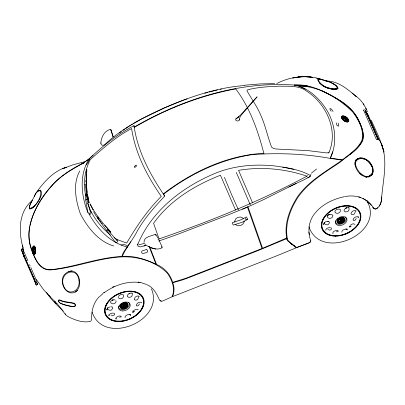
<?xml version="1.0" encoding="UTF-8"?>
<svg xmlns="http://www.w3.org/2000/svg" width="405" height="405" viewBox="0 0 405 405"><rect width="100%" height="100%" fill="white"/><g stroke="black" fill="none" stroke-linecap="round" stroke-linejoin="round"><path stroke-width="0.61" d="M103.715 145.076C101.447 146.099 100.521 143.674 100.946 141.932C101.645 136.439 104.596 130.724 110.489 129.357L111.051 130.01L113.187 136.809M107.781 308.964L107.786 307.739M324.552 223.525L324.562 222.299M125.099 317.642L125.105 316.943C125.464 315.525 127.747 314.336 129.306 314.553M341.871 232.197L342.184 230.789L343.02 229.999L345.217 229.088L346.432 229.119L345.941 229.108M239.598 119.045L239.583 119.951L238.828 120.695L237.624 120.994L236.434 120.736L235.705 120.017L235.725 119.111L236.48 118.366M144.043 242.418C143.628 236.51 151.551 236.191 155.333 234.282L156.036 234.778L157.915 237.998M134.323 299.472C134.268 296.941 137.482 295.058 139.416 296.425M34.187 251.657L34.233 251.996M100.951 143.264L100.941 142.833M345.1 196.582C356.081 194.187 368.15 198.506 373.84 208.514L375.526 209.066C380.214 207.395 381.758 201.427 381.743 196.916L381.469 200.698L380.578 203.761L379.267 206.084M116.129 300.981C116.184 302.869 114.013 304.236 112.261 303.745L111.117 303.077L110.418 302.12M332.9 215.536C332.956 217.429 330.784 218.796 329.037 218.305L327.893 217.632L327.194 216.675M29.357 229.002C27.591 239.32 30.684 249.693 35.367 258.81C38.121 265.017 43.456 270.591 50.807 269.857C75.072 267.867 98.005 257.939 122.462 256.871C138.626 256.304 156.36 261.863 167.69 273.547C172.049 280.29 175.593 288.846 172.079 296.789L162.653 301.011L161.317 301.229L159.646 300.389C156.841 294.091 153.637 287.363 146.737 284.593M325.812 230.364L325.883 229.594C326.612 228.116 328.733 227.332 330.515 227.787M34.653 247.328L34.577 249.247M86.174 172.783L86.478 169.842M86.27 173.816L86.169 183.495L86.974 192.431M86.392 172.641L86.695 169.7M86.903 169.999L86.295 175.881L86.376 183.794L87.181 192.729M32.992 248.812L33.008 251.161M33.569 249.546L33.843 247.207M381.469 200.698C382.457 181.025 389.256 159.499 380.027 140.819M346.655 119.951C345.612 121.49 341.01 118.716 345.359 119.181C353.216 122.062 340.453 121.297 347.86 120.462M29.464 228.42L29.778 226.673M29.99 225.504C36.551 197.346 58.021 174.459 84.093 162.81M127.372 296.197C126.34 294.551 132 292.238 129.003 293.595L131.19 293.007L132.116 293.306M132.779 311L132.784 312.245L134.323 311.435L132.749 312.483M344.144 210.757C343.111 209.112 348.771 206.798 345.779 208.155L347.961 207.568L348.887 207.866M124.568 305.076L124.786 304.115M341.562 218.675L341.233 220.112L342.083 220.679L342.605 218.148M343.126 219.545C341.369 223.357 344.635 220.183 343.602 218.882M239.299 119.703L239.932 117.268L241.081 115.293L257.114 96.81L240.605 114.939L235.983 118.979L239.046 116.478L236.631 118.341M172.079 296.789L172.657 296.561C174.322 292.086 174.59 287.196 172.753 282.746L181.754 280.194L191.337 276.656L257.089 250.958L287.302 238.429C284.725 223.838 290.264 209.127 298.146 197.063C308.701 182.128 324.572 172.576 339.511 162.663C347.667 155.722 357.777 150.29 362.794 140.403C364.692 132.46 360.855 124.75 357.357 117.835C349.895 104.206 335.057 97.377 321.767 90.715C313.176 86.948 303.912 84.21 294.44 84.984M163.524 194.243C189.373 174.261 219.966 159.489 252.442 154.604C278.321 152.761 304.661 153.697 330.217 158.411C337.552 143.35 335.502 125.18 327.26 110.904C319.985 98.866 308.22 87.348 293.873 85.025C237.958 81.273 182.215 99.357 134.192 127.094C138.125 152.391 150.447 175.188 164.749 196.055C154.745 206.783 144.813 217.804 137.528 230.617C133.002 239.547 126.203 247.278 122.254 256.416C133.974 255.474 145.441 259.316 155.96 264.126L148.959 246.189M349.449 226.127L349.561 226.805L350.016 226.84L351.094 225.995L349.525 227.043M32.795 251.166L33.104 247.526L32.866 248.068L32.749 251.206L33.245 250.427L33.595 247.01L33.99 246.873L33.767 249.895L33.245 250.427M355.195 160.542C363.295 152.442 377.187 165.696 371.982 174.859C364.222 182.184 352.092 168.389 355.717 160.269L357.974 158.421C362.394 156.786 367.203 159.494 370.094 162.759M354.831 163.099L355.717 160.269M347.824 120.882L347.566 120.665M30.243 204.424L29.494 206.788L29.555 208.003L30.076 208.403C36.48 206.15 41.026 198.141 40.829 191.585L39.963 190.795L38.789 190.902L36.374 192.552M126.542 304.297C124.082 308.904 128.122 306.453 126.826 304.322M136.394 305.056C136.996 302.955 139.209 301.715 141.259 302.363L141.77 302.905M353.17 219.611C353.773 217.515 355.985 216.275 358.03 216.923L358.541 217.46L358.05 216.543M155.682 235.032L155.809 234.667L155.89 235.295M137.492 245.03C151.197 211.192 182.098 187.15 215.05 173.386C234.373 165.453 255.763 163.716 276.382 166.146C287.884 167.938 299.867 169.579 310.169 175.36L310.2 176.474L303.34 180.139L292.856 185.004L264.171 199.361L247.992 206.839L228.977 214.609L176.398 234.799L158.8 241.041M118.457 296.637C119.055 294.926 121.394 293.949 122.998 294.85M335.229 211.197C335.826 209.481 338.165 208.509 339.775 209.405M332.697 151.779L330.217 158.411L342.103 160.112C326.577 171.163 309.111 180.519 297.771 196.39C289.909 208.57 284.021 223.271 286.684 238.003L287.302 238.429M371.982 174.859L373.116 171.831L372.762 168.024L371.183 164.157M329.133 152.083C338.509 129.929 325.995 103.604 306.651 91.13C298.905 85.252 288.75 86.427 279.627 86.174C268.935 86.559 258.046 87.121 247.668 89.804L246.888 90.634C251.409 98.744 257.15 106.434 260.724 115.157C265.422 125.444 267.604 136.693 271.583 147.157L273.233 148.321L275.618 148.979L307.765 150.584L327.043 152.974L329.133 152.083L328.587 153.211M89.51 159.16L88.32 161.99L86.25 164.946M33.62 197.711C35.113 194.78 36.536 190.148 40.525 190.148C43.694 194.805 38.288 200.88 35.772 204.808C34.025 206.459 32.395 208.914 29.773 209.036L29.216 208.6C29.114 205.401 31.22 202.672 32.501 199.873M138.611 296.728L138.004 298.799L137.224 299.771L135.928 300.226L134.475 299.73M355.387 211.283L354.78 213.354L354 214.331L352.001 214.716L350.857 213.582M351.13 213.162C351.965 211.172 354.431 209.724 356.192 210.98M34.258 196.496L36.278 192.623M110.742 130.132L110.914 129.792L113.051 136.996M32.734 199.417L33.397 198.136M263.959 153.687C257.98 130.754 249.986 107.74 235.548 88.665L235.72 88.892C199.933 95.539 165.625 109.066 134.247 127.398L133.989 125.641C117.344 134.379 102.409 146.053 88.978 159.099C79.446 174.474 81.005 194.258 87.146 210.565C95.61 226.765 109.051 242.813 127.651 247.06M32.035 200.91L32.562 199.918M310.802 240.798L309.977 242.347C297.417 247.146 284.912 252.588 272.337 257.555L172.657 296.561M30.517 203.664L31.772 201.412M79.826 170.92C72.444 183.981 75.755 200.394 80.367 213.855C87.627 227.488 98.299 241.4 113.704 245.997M91.039 320.77L91.717 319.57C91.226 311.197 93.428 302.302 99.655 296.339M110.565 301.801L111.086 300.935L113.137 299.847C110.165 300.925 114.544 299.108 115.268 300.1M327.336 216.361C328.182 214.361 331.219 213.668 332.758 215.247M130.83 241.77L124.208 251.191L122.619 254.087L121.87 256.446C99.028 257.585 77.482 266.039 54.989 269.183C39.25 273.203 33.893 256.481 30.162 244.888C24.882 222.497 38.789 200.637 52.903 184.467C62.77 173.112 77.041 167.68 88.978 159.099L93.039 155.262M121.859 304.737C120.28 305.694 124.102 308.286 123.687 305.861L122.189 304.702M341 221.181L342.25 221.773L341.759 222.193A1.782 1.2 -23.6 0 1 341.319 222.365L340.691 222.385M97.347 217.652L97.889 216.948M37.063 191.393C44.747 181.177 53.769 170.991 66.45 167.184L62.552 168.743L72.566 164.951L84.149 161.838M327.296 215.825L328.07 214.873M121.196 306.367L121.323 307.137M337.233 88.973L337.547 88.604L337.056 87.515M350.35 225.205L352.35 224L353.398 223.808L354.983 224.365M33.175 251.839L33.817 251.146M310.169 175.36L310.994 174.484M107.234 308.397L107.958 307.663L110.13 306.899M324.01 222.958L325.63 221.768L327.994 221.55M32.228 200.495C18.341 212.073 18.493 231.817 23.039 247.774M77.608 290.238C67.443 299.933 56.508 280.817 65.721 273.365C77.846 264.019 84.964 285.996 75.072 292.101M34.83 206.034L33.382 207.39L31.377 208.342M106.682 230.491L107.29 229.893M114.787 241.562L106.718 230.577L107.426 229.888M104.287 145.041C124.011 126.203 149.065 114.337 173.897 103.791C196.572 94.76 220.264 87.303 244.731 85.506M121.475 316.705L119.591 317.242M100.192 296.126L102.86 293.731M316.604 169.001L311.339 173.188M377.86 207.724L376.625 208.742L375.521 209.046L373.83 208.484L372.641 207.071M133.498 310.736L135.574 309.445L137.533 309.334L138.206 309.805M102.946 293.271L104.217 292.243M371.152 174.56L368.914 176.357L365.69 176.934M349.702 154.654C354.952 150.776 359.944 146.235 362.566 140.12C364.105 134.369 362.374 128.572 360.035 123.297C353.449 106.895 336.894 97.934 321.767 90.715M355.858 160.795L358.01 159.114L360.394 158.709M84.731 184.877L85.384 184.376L87.115 199.893L90.553 212.524M139.502 303.937L138.363 305.532L137.538 305.972L136.784 305.907L136.272 305.375M356.273 218.498L355.134 220.087L354.314 220.528L353.555 220.467L353.044 219.935M119.44 133.058L121.318 131.65M89.11 158.846L81.85 163.934L83.8 162.835M104.161 292.693C114.453 285.221 127.6 280.614 140.378 282.614M339.633 218.508C338.793 219.368 342.048 220.249 340.985 218.093M157.96 239.315C209.274 221.57 259.909 201.386 307.795 175.694M123.241 130.243L124.786 129.195M125.818 128.496L128.4 126.755M129.403 126.137L130.405 125.525M131.407 124.907L132.41 124.294M133.412 123.682L140.702 119.434M307.739 177.901L310.2 176.474M336.363 231.797L337.856 231.635L338.251 231.26L337.978 230.648M141.229 119.161L164.744 107.75L183.536 100.111M288.785 187.014L296.095 183.465M39.189 190.568L40.054 190.148M242.494 209.198L247.992 206.839L262.582 248.295L286.684 238.003M112.575 287.15L114.088 286.446M128.886 319.52L131.838 318.168M345.657 234.08L348.614 232.728M276.721 83.531C290.927 76.206 307.876 74.49 323.023 79.881C328.222 81.891 335.239 82.838 338.018 88.209L337.011 89.09C329.867 89.753 320.623 86.872 317.748 79.876L318.816 79.127L320.998 79.309M90.806 321.297C83.035 323.241 74.581 320.011 67.706 316.381C64.511 314.412 63.099 310.772 60.674 308.048C57.156 303.325 52.635 299.533 48.671 295.21M55.966 303.603L57.049 303.178M317.652 79.765L320.072 79.608M184.128 99.908L187.085 98.886M137.887 243.916L138.009 246.255L140.302 246.898L146.63 245.147M143.962 246.068L146.144 245.319M144.565 243.334L139.198 244.731M120.984 245.01L124.391 244.544L127.291 245.638M204.869 93.226L207.897 92.391M209.107 92.056L217.404 89.971M68.668 271.547L72.136 270.783M340.701 218.082L340.377 218.173A1.787 1.2 -23.6 0 0 340.038 218.3M123.93 303.527L123.601 303.618A1.787 1.2 -23.6 0 0 123.16 303.791C121.389 304.322 125.282 306.084 124.224 303.563M368.515 177.147L371.466 175.132L372.6 172.115L372.377 169.594M338.783 219.201C336.833 220.011 340.863 222.947 340.458 220.416L338.965 219.262M116.032 239.922L116.863 239.75L117.536 240.221L117.733 241.122L117.364 242.023L116.599 242.509L115.8 242.347L115.339 241.618M344.478 196.673C333.239 198.992 322.142 204.287 314.862 213.394C308.488 221.079 307.456 231.65 310.807 240.818L309.982 242.362L308.828 243.111L296.652 247.531C293.174 244.762 288.962 242.443 286.674 238.499M220.325 89.308L221.489 89.09M365.887 177.517L366.94 177.37M336.514 88.68C329.857 89.211 321.281 86.569 318.37 80.094L319.282 79.274C325.681 80.332 333.745 82.164 337.517 87.839L336.044 89.07L333.715 89.333L331.057 88.953M244.777 85.222L260.126 83.926L274.717 83.627M327.878 229.686L329.862 230.05L330.829 229.787L331.447 228.992L331.108 227.752M111.102 315.13L113.091 315.49L114.053 315.227L114.671 314.437L114.337 313.192M263.842 153.262C227.053 155.272 192.228 171.755 163.301 193.894L164.749 196.055M294.278 85.106L305.866 85.597L310.093 86.837L298.455 85.708L305.34 89.161M333.892 89.702L334.905 89.647M300.859 76.828L292.79 77.968L299.341 76.803L298.419 76.94L305.734 76.601L302.687 76.742M376.594 139.305L377.708 139.264M129.17 314.553L130.288 314.903L130.699 315.434L130.197 314.28M325.585 81.046C337.831 80.474 347.47 89.262 356.339 96.527L352.092 93.074M360.05 158.122L364.206 159.094M147.253 245.86C151.764 248.361 157.105 250.437 162.081 247.814L161.904 246.407L158.795 239.725M298.865 85.895C319.423 86.174 338.772 98.314 353.003 112.236C358.648 120.169 364.303 129.99 361.999 140.064C358.106 148.873 349.591 153.981 342.422 159.864L330.384 158.031M138.12 282.062L139.325 282.219M113.739 313.227C111.957 312.776 109.836 313.556 109.112 315.034L109.036 315.804L108.702 314.827M282.761 167.078L293.858 169.32M90.376 211.678L91.014 211.8L91.297 212.478L90.507 214.118L89.799 214.316L89.313 213.891L89.267 213.04M343.966 116.787C352.087 121.672 342.746 115.091 344.225 116.868M337.74 230.784C336.256 230.101 333.923 230.987 332.976 232.298L332.89 233.725M140.51 282.447L146.185 284.366M120.968 316.224C119.485 315.541 117.151 316.426 116.205 317.743L116.114 319.165L115.744 318.168M316.654 78.109L323.023 79.881M155.849 249.07L151.521 247.86L151.87 247.956M327.103 87.764C330.46 88.518 334.955 90.649 338.033 88.285C337.107 85.612 334.302 84.25 331.913 83.141M326.855 87.804L330.526 88.877M358.749 196.825L360.744 197.453M347.809 120.336L347.885 119.961A1.924 0.931 36.1 0 0 347.733 119.617L347.667 119.5M161.732 247.06L162.091 247.192L161.798 246.868M344.432 116.934L346.265 118.007M346.255 229.114L347.475 229.989L346.969 228.84M323.256 86.179L326.344 87.571M324.182 223.585L326.045 224.679L327.316 224.846L328.394 224.471L329.432 222.887L328.911 221.636M107.406 309.025L109.274 310.124L110.54 310.291L111.623 309.911L112.661 308.326L112.139 307.076M160.269 300.697L161.317 301.229M345.202 119.399L346.437 120.082M343.354 118.412L342.301 117.84L342.23 118.118M362.895 198.389L367.543 201.295L371.304 205.214M114.109 237.654L117.485 239.709L126.689 243.035C136.525 226.294 147.531 210.21 161.256 196.374C147.142 175.962 135.265 153.373 131.625 128.552C116.21 136.596 103.159 148.159 90.249 159.631C84.442 170.718 83.243 183.592 85.632 195.772M338.114 220.907L340.089 222.431L338.19 221.808M366.242 160.183L367.917 161.306M125.834 303.588L125.403 306.069L124.456 305.552M323.251 85.951L319.555 83.131M296.136 247.733L287.788 240.929L286.122 238.272M110.357 235.032C100.313 226.592 91.687 215.83 87.612 203.204M121.449 306.413L122.796 307.4M293.23 245.015L294.779 246.174M359.731 173.335L362.708 175.638M355.61 95.934C361.199 99.711 364.925 105.589 367.436 111.734M290.603 243.435L291.727 244.352M290.871 243.106L292.005 244.043M346.71 117.556L347.52 118.29M123.247 307.729L122.325 307.81L121.308 307.086M63.17 311.111C57.247 305.259 50.929 299.594 46.555 292.43M50.787 297.402L43.786 289.995L36.212 279.248M110.671 231.928L103.351 223.651L97.772 216.361M110.869 232.176L104.768 225.296M110.484 232.141L107.224 228.511M344.144 211.106L345.728 211.997L347.89 211.44L348.72 210.544L349.105 209.274L348.887 207.507M127.367 296.551L128.952 297.442L131.119 296.885L131.949 295.984L132.329 294.713L132.111 292.952M145.522 244.625L144.899 243.957M368.337 161.747L370.327 164.005M306.782 176.408L306.403 175.993C284.71 168.662 261.164 166.551 238.555 170.338L252.563 202.819M100.663 221.803L95.793 215.556L93.535 211.607M101.493 222.725L102.328 223.651M107.867 230.055L116.939 240.474M235.578 224.203L236.267 225.089L238.54 225.793L241.066 225.231L242.894 224.092L244.154 221.996L244.099 220.852M243.349 218.827L242.661 217.936L240.221 216.958L237.538 217.576L235.928 218.66L234.763 221.049L234.824 222.178M97.215 217.728L106.718 230.577M98.106 217.267L98.83 218.209M382.057 146.569L382.588 147.273L383.975 152.083L381.804 144.676L382.588 147.273L378.3 135.675L371.284 120.26M338.079 221.646L338.762 222.391L340.17 222.623L338.119 221.079L338.094 221.697M92.988 209.258L97.575 216.113M333.087 111.502L331.563 109.147L330.115 108.52L329.802 109.011L331.118 111.274M334.677 211.572C335.765 215.222 341.881 212.757 340.266 209.37M118.123 297.381C119.485 300.581 125.059 297.969 123.49 294.81M363.736 110.256L363.513 109.917L376.392 139.436M367.578 115.182L365.082 110.874L368.327 116.68M365.781 108.175L366.525 109.461M363.255 103.771L363.968 105.022M378.174 139.603L365.345 110.383L368.778 116.458M378.042 139.548L364.758 109.284L368.636 116.058L379.495 140.991M235.553 210.073L220.447 175.249C194.719 185.328 169.822 200.455 153.576 223.327L159.104 239.011M90.234 203.953L93.185 209.506M90.047 204.16L92.801 209.466M368.185 203.35L366.773 200.515C386.193 233.113 320.856 262.318 308.929 226.709M92.148 312.154C103.472 346.351 165.508 320.882 151.404 288.795M338.165 221.839L337.942 221.317M121.237 306.944L121.986 307.83L123.398 308.063L121.424 306.539L121.257 306.95M250.3 204.844L236.282 172.403M238.459 209.891L231.959 195.488L224.395 177.319M37.564 284.492L37.721 284.806L35.356 277.946L30.831 267.543M35.767 283.87L35.934 284.188L33.615 277.612M368.332 116.68L378.295 139.502M27.844 260.704L22.457 248.422L23.88 252.639M29.585 264.693L30.086 265.837M36.566 282.214L37.316 283.925M35.488 281.971L21.485 249.91L21.576 250.224M23.804 256.481L36.404 285.322L33.843 277.967L21.146 248.938L23.804 256.481L23.131 254.791M370.691 164.47L371.441 166.207M24.275 256.299L24.087 255.879M54.559 301.092L55.581 303.401L54.984 301.502M24.098 255.874L23.662 254.735M149.617 246.579L156.563 264.455C164.4 267.578 170.257 274.332 172.646 282.351L185.946 278.27L262.035 248.513L247.445 207.051M323.504 223.656L323.828 224.608L323.666 223.803M106.728 309.096L107.057 310.053L106.895 309.243M23.055 252.973L23.657 254.74M127.064 304.874L126.669 304.423L126.011 306.868L126.795 305.886L127.013 304.838M65.109 313.637L65.418 314.574M336.14 122.776L336.95 125.373L338.296 126.208L338.813 125.732L338.16 123.115M86.098 193.246L86.781 195.443M32.906 252.239L33.002 252.533A1.924 0.734 88.4 0 0 33.154 252.877C34.096 254.396 33.686 248.685 32.906 252.239A4.096 1.559 88.4 0 0 33.023 252.755M86.761 195.494L87.88 199.619M22.462 245.622L23.581 249.753M89.156 202.839L87.298 193.332M88.948 202.54L87.318 194.243M88.725 202.682L87.556 196.8M354.876 163.979L355.56 166.87M33.154 252.062L33.286 252.523A1.924 0.734 88.5 0 0 33.397 252.796M308.888 232.045L309.339 234.53M87.804 212.716L85.759 199.933L86.584 199.589L85.809 200.024L85.258 194.218M133.989 125.641L134.192 127.094M85.916 180.595L85.931 181.81M34.739 254.107A4.096 1.559 88.4 0 1 33.195 253.206M32.78 248.159A4.096 1.559 88.4 0 1 33.048 247.202M33.22 246.822A4.096 1.559 88.4 0 1 33.848 246.149M34.541 246.28A4.096 1.559 88.4 0 1 34.764 246.503M35.169 247.187A4.096 1.559 88.4 0 1 34.952 253.879M348.168 119.07A4.212 2.04 36.2 0 1 348.776 121.166L348.487 121.621A4.313 2.086 36.2 0 1 343.617 120.386L342.807 119.652A4.217 2.04 36.2 0 1 341.84 116.316M341.8 116.225A4.313 2.086 36.2 0 1 346.67 117.465M348.508 120.336A4.096 1.984 36.2 0 1 345.262 121.5A4.096 1.984 36.2 0 1 341.582 117.136M341.673 116.843A4.096 1.984 36.2 0 1 342.741 116.205M343.617 116.265A4.096 1.984 36.2 0 1 344.113 116.392M344.625 116.574A4.096 1.984 36.2 0 1 345.146 116.817M346.179 117.445A4.096 1.984 36.2 0 1 347.515 118.645M59.975 302.864A2.754 1.301 37.9 0 0 60.77 303.391L64.36 304.737L69.857 306.119L74.226 306.56L75.198 306.064A2.754 1.823 22.3 0 0 74.252 303.264C69.493 301.963 64.218 302.221 59.662 299.902A2.754 1.301 37.9 0 0 58.482 300.606A2.754 1.301 37.9 0 0 59.616 302.56M344.316 220.274A3.792 2.551 -23.6 0 1 344.123 220.69M343.855 221.095A3.792 2.551 -23.6 0 1 341.147 222.866M340.605 222.988A3.792 2.551 -23.6 0 1 339.061 222.988M338.61 222.861A3.792 2.551 -23.6 0 1 339.01 218.371A3.792 2.551 -23.6 0 1 344.427 219.065M345.45 216.958A5.731 3.858 -23.6 0 1 342.028 223.742A5.731 3.858 -23.6 0 1 335.315 220.958M338.97 217.541A6.126 4.121 -23.6 0 1 347.019 220.118A6.126 4.121 -23.6 0 1 338.114 225.393A6.126 4.121 -23.6 0 1 338.15 218.027M328.895 221.515A16.6 11.173 -23.6 0 1 327.812 221.302M123.829 308.433A3.792 2.551 -23.6 0 1 120.518 305.983A3.792 2.551 -23.6 0 1 125.201 302.925A3.792 2.551 -23.6 0 1 127.347 306.134M127.079 306.539A3.792 2.551 -23.6 0 1 126.35 307.289M125.909 307.613A3.792 2.551 -23.6 0 1 124.37 308.311M128.679 302.403A5.731 3.858 -23.6 0 1 125.256 309.182A5.731 3.858 -23.6 0 1 118.538 306.398M112.124 306.96A16.6 11.173 -23.6 0 1 111.041 306.742M119.88 306.656A4.293 2.891 -23.6 0 1 119.774 305.897M143.871 302.748A20.463 13.77 -23.6 0 1 114.367 320.952A20.463 13.77 -23.6 0 1 114.2 296.273A20.463 13.77 -23.6 0 1 143.861 301.244M78.95 280.037C80.959 292.304 65.934 297.746 62.907 283.556C60.603 272.109 76.97 266.191 78.95 280.037M342.362 117.668L342.422 118.012A1.924 0.931 36.2 0 0 342.574 118.356C343.334 119.905 345.91 117.814 342.382 117.632M348.108 119.986C344.812 120.336 346.812 117.642 347.89 119.399A1.924 0.931 36.1 0 1 348.042 119.748L348.108 119.986M34.931 248.417C33.944 251.247 33.893 246.25 34.643 247.531A1.924 0.734 88.4 0 1 34.795 247.875L34.931 248.417M33.904 251.667C34.739 253.535 36.268 246.412 34.03 250.503L33.904 251.667M343.885 219.793C342.012 225.175 343.111 216.407 343.885 219.793M35.012 251.905C34.926 254.386 31.995 253.419 35.012 251.905M126.011 303.947L125.292 306.301L124.543 305.75L124.978 303.831L126.011 303.947M342.782 218.508L342.063 220.862L341.314 220.305L341.754 218.386L342.782 218.508M345.971 118.392L345.095 118.574C340.033 116.969 343.612 115.597 345.971 118.392M123.768 306.053C122.892 310.007 119.789 301.791 123.768 306.053M340.544 220.609C339.663 224.542 336.641 216.351 340.544 220.609M124.31 303.785C125.297 306.276 121.515 304.494 123.247 303.983A1.777 1.2 -23.6 0 1 123.687 303.811L124.31 303.785M124.224 306.62L123.92 307.861L124.543 307.805A1.782 1.2 -23.6 0 0 124.983 307.633L125.489 307.243L124.224 306.62M124.31 306.813L124.006 308.053L124.629 307.997A1.782 1.2 -23.6 0 0 125.069 307.825L125.575 307.435L124.31 306.813M341.086 218.346C342.058 220.816 338.291 219.049 340.018 218.538A1.782 1.2 -23.6 0 1 340.458 218.366L341.086 218.346M341.081 221.373L340.782 222.613L341.405 222.558A1.782 1.2 -23.6 0 0 341.845 222.385L342.352 221.996L341.081 221.373M372.701 171.345L371.674 174.282L369.436 176.084L366.211 176.656C360.445 174.697 355.929 169.295 355.377 163.18L356.38 160.522L358.531 158.841C365.852 156.735 373.218 164.086 372.701 171.345M247.647 219.171L247.511 219.545L242.276 222.244L233.255 225.079L232.247 223.013L232.404 222.644L241.198 219.738L246.442 216.913L247.647 219.171M121.333 304.216L120.67 304.97A4.293 2.891 -23.6 0 0 121.996 308.818L122.958 308.929A4.197 2.825 -23.6 0 0 127.55 306.625A4.293 2.891 -23.6 0 0 126.223 302.778A4.197 2.825 -23.6 0 0 121.333 304.216M338.109 218.776L337.446 219.525A4.293 2.891 -23.6 0 0 338.772 223.373L339.734 223.489A4.197 2.825 -23.6 0 0 344.326 221.186A4.293 2.891 -23.6 0 0 343 217.338A4.197 2.825 -23.6 0 0 338.109 218.771M136.034 165.139L134.257 166.571L134.693 167.564L136.465 166.126L136.034 165.139M74.884 306.109L74.08 306.55L69.67 306.114L64.167 304.747L60.623 303.421A2.465 1.164 37.9 0 1 58.639 301.32A2.465 1.164 37.9 0 1 59.631 300.297C64.127 302.56 69.331 302.388 74.034 303.598A2.465 1.63 22.3 0 1 74.884 306.109M246.205 219.647L245.627 218.725L246.205 219.647M328.769 214.817L329.878 214.422L328.769 214.817M146.159 249.632L142.317 250.877A1.585 1.463 -15 0 0 143.213 253.555L147.055 252.31A1.585 1.463 -15 0 0 146.159 249.632M310.336 76.945L304.236 76.565L312.523 77.33L310.336 76.945M34.283 246.032L33.858 245.941A4.313 1.64 88.4 0 0 32.4 250.396L32.496 251.49A4.212 1.605 88.4 0 0 33.752 254.365L34.177 254.461A4.313 1.64 88.4 0 0 35.635 250.006A4.217 1.605 88.4 0 0 34.283 246.032M32.496 248.169A4.096 1.559 88.4 0 0 34 254.299A4.096 1.559 88.4 0 0 35.2 248.143A4.096 1.559 88.4 0 0 32.496 248.169M342.448 118.898A4.096 1.984 36.2 0 0 348.472 121.378A4.096 1.984 36.2 0 0 344.782 116.356A4.096 1.984 36.2 0 0 342.448 118.898M339.633 223.241A3.792 2.551 -23.6 0 0 344.508 219.257A3.792 2.551 -23.6 0 0 338.651 218.887A3.792 2.551 -23.6 0 0 339.633 223.241M335.583 235.695A20.149 13.562 -23.6 0 0 359.848 213.491A20.149 13.562 -23.6 0 0 327.918 213.44A20.149 13.562 -23.6 0 0 335.583 235.695M335.431 236.1A20.706 13.937 -23.6 0 0 360.364 213.288A20.706 13.937 -23.6 0 0 327.559 213.238A20.706 13.937 -23.6 0 0 335.431 236.1M335.512 235.958A20.463 13.77 -23.6 0 0 360.151 213.415A20.463 13.77 -23.6 0 0 327.731 213.364A20.463 13.77 -23.6 0 0 335.512 235.958M122.862 308.686A3.792 2.551 -23.6 0 0 127.737 304.702A3.792 2.551 -23.6 0 0 121.88 304.327A3.792 2.551 -23.6 0 0 122.862 308.686M118.807 321.135A20.149 13.562 -23.6 0 0 143.076 298.936A20.149 13.562 -23.6 0 0 111.142 298.885A20.149 13.562 -23.6 0 0 118.807 321.135M122.73 310.989A6.126 4.121 -23.6 0 0 130.111 304.246A6.126 4.121 -23.6 0 0 120.406 304.226A6.126 4.121 -23.6 0 0 122.73 310.989M118.66 321.54A20.706 13.937 -23.6 0 0 143.593 298.728A20.706 13.937 -23.6 0 0 110.783 298.677A20.706 13.937 -23.6 0 0 118.66 321.54"/></g></svg>
